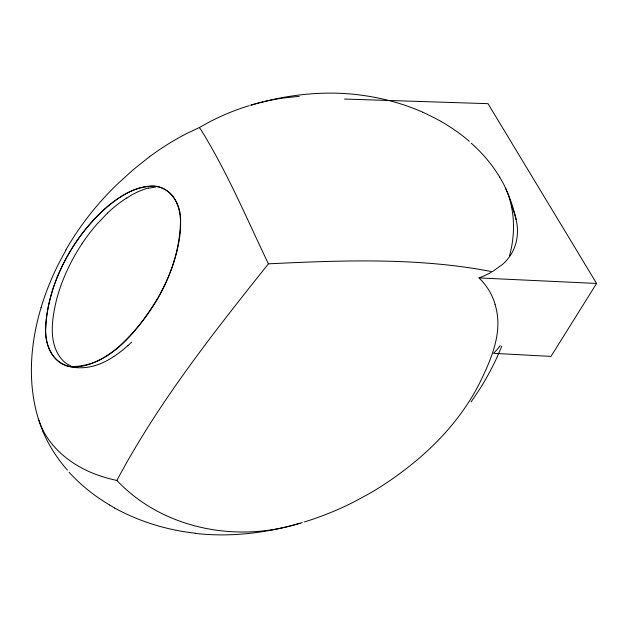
<?xml version="1.0" encoding="UTF-8"?>
<svg xmlns="http://www.w3.org/2000/svg" width="628" height="628" viewBox="0 0 628 628"><rect width="100%" height="100%" fill="white"/><g stroke="black" fill="none" stroke-linecap="round" stroke-linejoin="round"><path stroke-width="0.94" d="M509.473 255.996C516.703 229.84 514.599 200.418 499.668 177.269M41.071 307.642C30.254 343.728 27.247 383.166 38.567 419.528M501.788 346.279L497.078 357.144A278.573 263.297 -19.7 0 1 479.447 389.541L471.055 401.951M295.772 524.443C234.056 542.623 161.679 528.085 116.894 480.436C158.311 402.415 213.504 332.675 268.407 263.831C342.66 260.267 418.075 257.386 491.441 271.547M66.042 249.92L59.825 261.397A277.874 272.952 -17.7 0 0 41.032 307.634M344.521 99.051L488.019 103.667L596.6 283.448L550.976 356.398L493.475 353.336A58.514 55.813 14.3 0 0 500.21 345.636M81.876 243.923C70.697 260.918 61.937 279.593 56.646 299.266C51.739 319.628 47.445 346.099 64.417 362.058A27.97 26.046 -41.1 0 0 70.791 365.81M509.677 256.444C517.166 246.011 519.034 232.329 516.208 219.957M107.498 213.127L96.783 224.322A181.908 175.086 -28.6 0 0 81.891 243.923M131.723 342.103L127.924 345.628M149.48 156.733L133.379 169.599L118.103 183.462A298.779 294.548 -10.4 0 0 65.877 249.842M126.573 197.985L119.069 203.236A132.696 126.071 -29.1 0 0 107.506 213.135M113.754 356.523C100.354 365.755 83.367 370.748 67.353 365.912C36.62 355.15 45.381 313.827 52.611 289.924C62.588 259.961 79.678 232.156 102.866 210.608C117.31 197.804 135.201 184.875 155.532 186.422A29.21 27.004 -26.4 0 1 159.308 187.136C181.335 193.33 182.489 221.158 179.247 239.794C175.918 260.541 167.912 280.292 157.597 298.504C138.733 328.852 110.473 367.498 70.454 366.532M149.503 156.757A259.545 253.304 -15.4 0 1 187.325 133.222L199.312 127.578L209.069 122.146A226.363 218.575 -10.8 0 1 249.261 105.63M492.258 271.736L502.753 264.247A50.546 47.233 8.7 0 0 509.167 257.158M304.399 521.947L304.706 521.852A297.915 280.441 -21.7 0 0 353.25 502.282L369.547 493.482A292.428 275.676 -21.7 0 0 376.078 489.581A321.206 300.522 -21.9 0 0 411.89 464.225C439.31 442.198 463.174 415.241 479.258 383.81C491.143 359.467 503.648 331.89 495.013 304.337M302.241 522.606L296.542 524.254M250.91 105.143C281.941 95.982 314.557 91.405 346.907 93.698A230.146 222.343 -8 0 1 383.268 99.161L388.654 100.472A215.922 207.852 -7.1 0 1 422.738 112.2M300.098 523.234C266.233 533.062 230.445 537.427 195.3 533.384M148.341 188.204L155.54 187.066M299.218 96.351L283.66 97.968A218.591 210.647 -11.1 0 0 250.917 105.159M596.6 283.448L478.983 277.929A92.622 86.122 4.6 0 0 491.355 272.277M116.894 480.436L114.202 479.855A150.076 142.156 -37 0 1 98.918 475.467C72.346 466.416 47.39 447.081 38.583 419.583M422.73 112.216L427.574 114.429M114.743 508.013L109.822 505.187M199.312 127.578L199.61 127.916A33.213 30.325 -21.4 0 1 200.67 129.297C227.179 171.986 246.718 218.607 268.407 263.831M42.728 430.926L38.449 419.166M427.535 114.508A184.97 176.719 -4.9 0 1 469.344 141.308M471.188 143.168A153.915 146.049 -2.2 0 1 499.762 177.222M505.571 188.227A162.283 154.072 -3.6 0 1 516.083 219.643M511.577 206.227A74.489 69.889 6.5 0 1 516.161 219.627M126.691 198.15A69.496 64.951 -27.8 0 1 148.294 187.992M478.999 277.914A61.277 58.687 13.2 0 1 495.107 304.313M127.9 345.604A108.346 99.412 -36 0 1 113.77 356.555M195.324 533.203A223.081 213.63 -27 0 1 114.696 508.107M109.869 505.108A187.23 179.726 -33.3 0 1 69.088 472.295M67.408 470.097A157.29 150.657 -38.5 0 1 42.633 430.973M180.487 222.391C179.004 270.346 153.138 315.727 118.072 347.394C106.148 357.191 92.104 365.92 76.326 366.831C54.754 368.793 43.622 344.843 45.813 326.27C48.756 280.159 73.437 236.63 107.694 206.369C119.108 196.957 132.233 188.478 147.195 186.453C167.919 182.316 182.167 203.629 180.487 222.391"/></g></svg>
